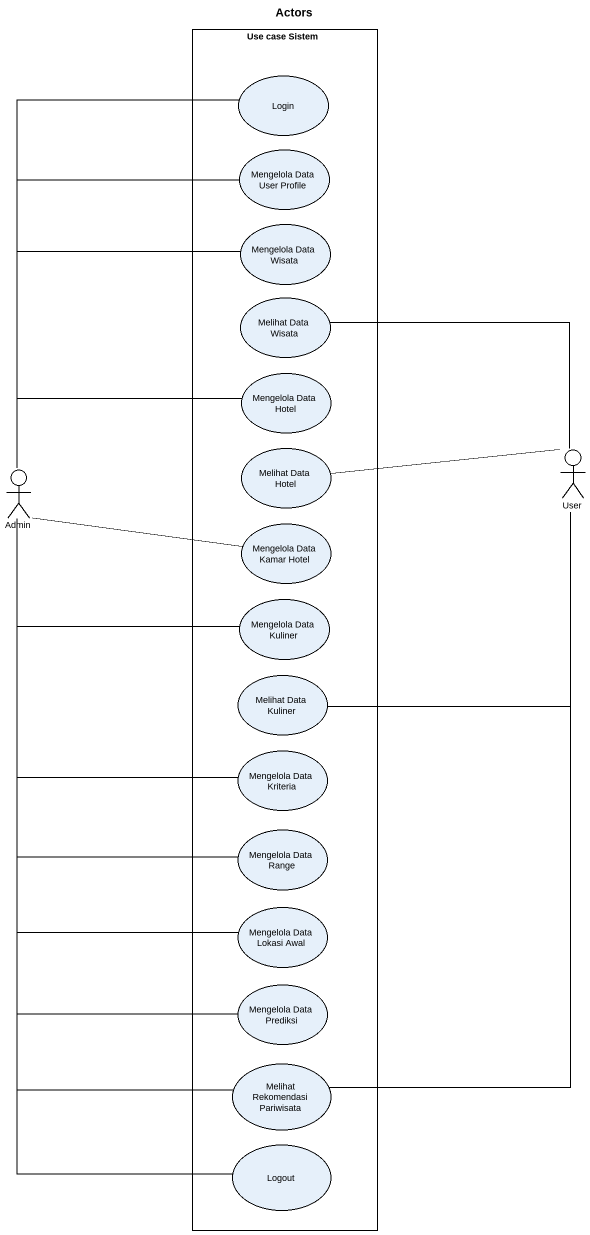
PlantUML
@startuml
title Actors
rectangle "Use case Sistem" as Use_case_Sistem {
  usecase Login
  usecase "Mengelola Data User Profile" as Mengelola_Data_User_Profile
  usecase "Mengelola Data Wisata" as Mengelola_Data_Wisata
  usecase "Melihat Data Wisata" as Melihat_Data_Wisata
  usecase "Mengelola Data Hotel" as Mengelola_Data_Hotel
  usecase "Melihat Data Hotel" as Melihat_Data_Hotel
  usecase "Mengelola Data Kamar Hotel" as Mengelola_Data_Kamar_Hotel
  usecase "Mengelola Data Kuliner" as Mengelola_Data_Kuliner
  usecase "Melihat Data Kuliner" as Melihat_Data_Kuliner
  usecase "Mengelola Data Kriteria" as Mengelola_Data_Kriteria
  usecase "Mengelola Data Range" as Mengelola_Data_Range
  usecase "Mengelola Data Lokasi Awal" as Mengelola_Data_Lokasi_Awal
  usecase "Mengelola Data Prediksi" as Mengelola_Data_Prediksi
  usecase "Melihat Rekomendasi Pariwisata" as Melihat_Rekomendasi
  usecase Logout
}
actor User
actor Admin
Melihat_Data_Hotel -right- User
User -left- Melihat_Data_Wisata
User -- Melihat_Data_Kuliner
User -- Melihat_Rekomendasi
Admin -up- Login
Admin -up- Mengelola_Data_User_Profile
Admin -up- Mengelola_Data_Wisata
Admin -right- Mengelola_Data_Hotel
Admin -right- Mengelola_Data_Kamar_Hotel
Admin -right- Mengelola_Data_Kuliner
Admin -- Mengelola_Data_Kriteria
Admin -- Mengelola_Data_Range
Admin -- Mengelola_Data_Lokasi_Awal
Admin -- Mengelola_Data_Prediksi
Admin -- Melihat_Rekomendasi
Admin -- Logout
@enduml
